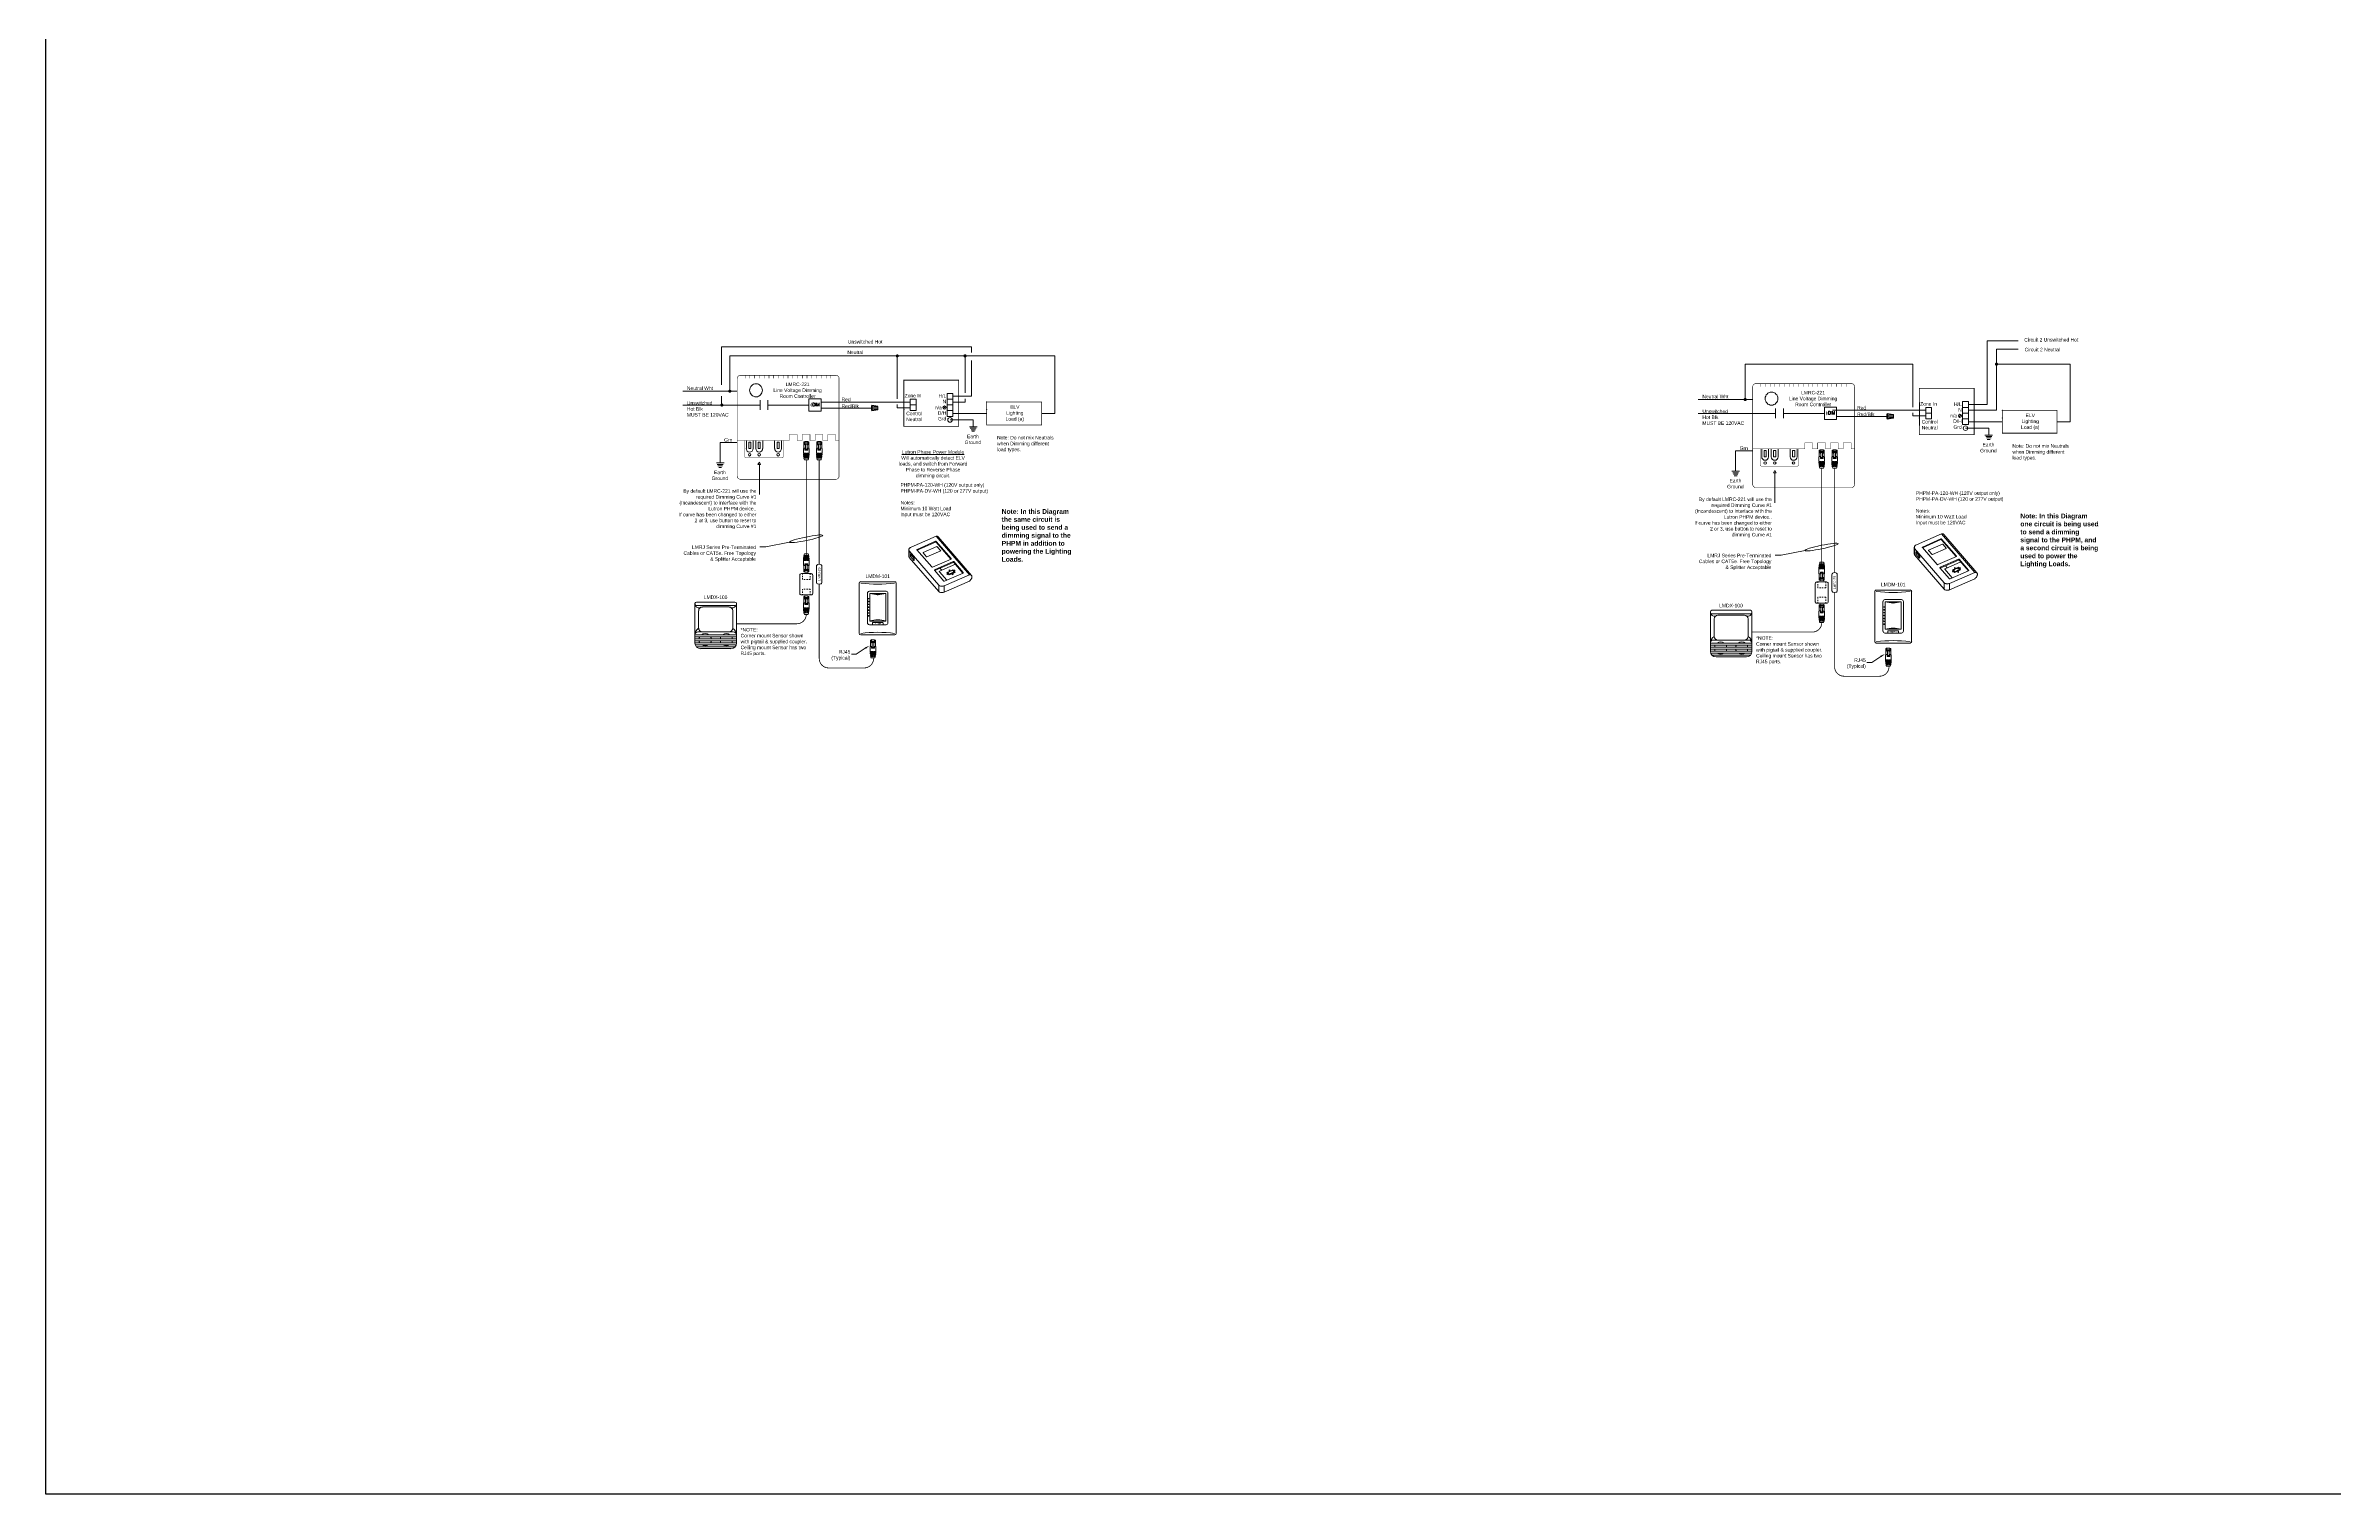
# Model space of a CAD drawing. Header units: inches. Extents: x -60 to 2005, y -577 to 104.
# Drawn here: x 1310.9 to 1492.9, y -126.5 to -11.3 of the extents above; entities that cross this region are included whole.
import ezdxf

# ---------------------------------------------------------------- set-up
doc = ezdxf.new("R2010")
doc.units = ezdxf.units.IN
doc.header["$MEASUREMENT"] = 0
doc.linetypes.add('HIDDEN', pattern=[0.375, 0.25, -0.125])
doc.linetypes.add('HIDDEN2', pattern=[0.1875, 0.125, -0.0625])
doc.layers.get('0').update_dxf_attribs({"lineweight": 5})
for name, color, linetype, lineweight in [('WS', 3, 'Continuous', 5), ('WS_DETAIL', 7, 'Continuous', 5), ('WS_LineVoltage', 1, 'Continuous', 5)]:
    doc.layers.add(name, color=color, linetype=linetype, lineweight=lineweight)
doc.styles.add('ARIAL', font='arial.ttf')
doc.styles.add('ROMANS', font='ROMANS.shx', dxfattribs={"height": 0.0625})

# ---------------------------------------------------------------- blocks, each defined once
blk = doc.blocks.new('A$C28216DC1')
at = {"layer": 'WS_DETAIL'}
blk.add_lwpolyline([(22.8, 8.1), (17.1, 4.3), (14, 4.3)], dxfattribs=at)
blk.add_solid([(23.1, 7.7), (22.6, 8.6), (25.5, 9.8)], dxfattribs=at)
at = {"layer": 'WS_DETAIL', "linetype": 'Continuous', "insert": (13.3, 3.6), "char_height": 2.25, "width": 37.309, "attachment_point": 6, "style": 'ARIAL'}
blk.add_mtext('\\pi29.81;RJ45\\P\\pi22.42;(Typical)', dxfattribs=at)
blk = doc.blocks.new('*U130')
for p, q in [((-1.8, 7.3), (-1.8, 4.2)), ((-0.2, 4.2), (-1.8, 4.2)), ((-0.2, 3.9), (-1.8, 3.9)), ((-0.2, 3.7), (-1.8, 3.7)), ((-0.2, 3.4), (-1.8, 3.4)), ((-0.2, 3.2), (-1.8, 3.2)), ((-0.2, 2.9), (-1.8, 2.9)), ((-0.2, 2.7), (-1.7, 2.7)), ((-0.2, 2.4), (-1.7, 2.4)), ((-0.2, 2.2), (-1.7, 2.2)), ((-1.6, 7.4), (-1.6, 11.4)), ((-1.6, 11.4), (-1, 11.4)), ((-1.6, 11.1), (-1, 11.1)), ((-0.2, 1.9), (-1.6, 1.9)), ((-0.2, 1.7), (-1.6, 1.7)), ((-0.2, 1.5), (-1.6, 1.5)), ((-0.2, 1.2), (-1.5, 1.2)), ((-0.2, 1), (-1.5, 1)), ((-1.2, 0), (1.2, 0)), ((1, 11.6), (-1, 11.7)), ((-1, 11.7), (-1, 9.6)), ((-1, 10.8), (1, 10.8)), ((-1, 10.1), (1, 10.1)), ((-0.5, 9.8), (-1, 9.8)), ((-1, 9.6), (-0.5, 9.6)), ((-0.9, 7.5), (-0.9, 6.2)), ((0.9, 6.2), (-0.9, 6.2)), ((-0.8, 4.2), (-0.8, 3.9)), ((-0.8, 3.7), (-0.8, 3.4)), ((-0.8, 3.2), (-0.8, 2.9)), ((-0.8, 2.7), (-0.8, 2.4)), ((-0.8, 2.2), (-0.8, 1.9)), ((-0.8, 1.7), (-0.8, 1.5)), ((-0.8, 1.2), (-0.8, 1)), ((-0.5, 6.9), (-0.5, 10.1)), ((0.5, 9.9), (-0.5, 9.9)), ((0.5, 6.9), (-0.5, 6.9)), ((-0.2, 3.9), (-0.2, 4.2)), ((-0.2, 3.4), (-0.2, 3.7)), ((-0.2, 2.9), (-0.2, 3.2)), ((-0.2, 2.4), (-0.2, 2.7)), ((-0.2, 1.9), (-0.2, 2.2)), ((-0.2, 1.5), (-0.2, 1.7)), ((-0.2, 1), (-0.2, 1.2)), ((0.2, 3.9), (0.2, 4.2)), ((1.8, 4.2), (0.2, 4.2)), ((1.8, 3.9), (0.2, 3.9)), ((0.2, 3.4), (0.2, 3.7)), ((1.8, 3.7), (0.2, 3.7)), ((1.8, 3.4), (0.2, 3.4)), ((0.2, 2.9), (0.2, 3.2)), ((1.8, 3.2), (0.2, 3.2)), ((1.8, 2.9), (0.2, 2.9)), ((0.2, 2.4), (0.2, 2.7)), ((1.7, 2.7), (0.2, 2.7)), ((1.7, 2.4), (0.2, 2.4)), ((0.2, 1.9), (0.2, 2.2)), ((1.7, 2.2), (0.2, 2.2)), ((1.6, 1.9), (0.2, 1.9)), ((0.2, 1.5), (0.2, 1.7)), ((1.6, 1.7), (0.2, 1.7)), ((1.6, 1.5), (0.2, 1.5)), ((0.2, 1), (0.2, 1.2)), ((1.5, 1.2), (0.2, 1.2)), ((1.5, 1), (0.2, 1)), ((0.5, 6.9), (0.5, 10.1)), ((1, 9.8), (0.5, 9.8)), ((1, 9.6), (0.5, 9.6)), ((0.8, 4.2), (0.8, 3.9)), ((0.8, 3.7), (0.8, 3.4)), ((0.8, 3.2), (0.8, 2.9)), ((0.8, 2.7), (0.8, 2.4)), ((0.8, 2.2), (0.8, 1.9)), ((0.8, 1.7), (0.8, 1.5)), ((0.8, 1.2), (0.8, 1)), ((0.9, 7.5), (0.9, 6.2)), ((1, 11.6), (1, 9.6)), ((1.6, 11.4), (1, 11.4)), ((1, 11.1), (1.6, 11.1)), ((1.6, 7.4), (1.6, 11.4)), ((1.8, 7.3), (1.8, 4.2))]:
    blk.add_line(p, q)
for centre, radius, start, end in [((0, -0.7), 8.19, 93.4212, 102.6603), ((13.3, 4.1), 15.1, 180.8562, 181.7934), ((13.3, 4.1), 15.1, 182.7312, 183.6696), ((13.3, 4.1), 15.1, 184.6091, 185.5499), ((13.3, 4.1), 15.1, 186.4922, 187.4363), ((13.3, 4.1), 15.1, 188.3824, 189.3309), ((13.3, 4.1), 15.1, 190.282, 191.2359), ((13.3, 4.1), 15.1, 192.1931, 195.9571), ((0, -0.7), 8.19, 77.1781, 86.4172), ((-13.3, 4.2), 15.1, 343.8813, 347.6453), ((-13.3, 4.2), 15.1, 348.6025, 349.5565), ((-13.3, 4.2), 15.1, 350.5075, 351.456), ((-13.3, 4.2), 15.1, 354.2885, 355.2293), ((-13.3, 4.2), 15.1, 352.4021, 353.3462), ((-13.3, 4.2), 15.1, 358.045, 358.9822), ((-13.3, 4.2), 15.1, 356.1688, 357.1073)]:
    blk.add_arc(centre, radius, start, end)
blk = doc.blocks.new('*U131')
for p, q in [((1.2, 0), (-1.2, 0)), ((-1.8, -2.9), (-0.2, -2.9)), ((-1.8, -3.2), (-0.2, -3.2)), ((-1.8, -3.4), (-0.2, -3.4)), ((-1.8, -3.7), (-0.2, -3.7)), ((-1.8, -3.9), (-0.2, -3.9)), ((-1.8, -7.3), (-1.8, -4.2)), ((-1.8, -4.2), (-0.2, -4.2)), ((-1.7, -2.2), (-0.2, -2.2)), ((-1.7, -2.4), (-0.2, -2.4)), ((-1.7, -2.7), (-0.2, -2.7)), ((-1.6, -1.5), (-0.2, -1.5)), ((-1.6, -1.7), (-0.2, -1.7)), ((-1.6, -1.9), (-0.2, -1.9)), ((-1.6, -7.4), (-1.6, -11.4)), ((-1, -11.1), (-1.6, -11.1)), ((-1.6, -11.4), (-1, -11.4)), ((-1.5, -1), (-0.2, -1)), ((-1.5, -1.2), (-0.2, -1.2)), ((-1, -11.6), (-1, -9.6)), ((-1, -9.6), (-0.5, -9.6)), ((-1, -9.8), (-0.5, -9.8)), ((1, -10.1), (-1, -10.1)), ((1, -10.8), (-1, -10.8)), ((-1, -11.6), (1, -11.7)), ((-0.9, -7.5), (-0.9, -6.2)), ((-0.9, -6.2), (0.9, -6.2)), ((-0.8, -1.2), (-0.8, -1)), ((-0.8, -1.7), (-0.8, -1.5)), ((-0.8, -2.2), (-0.8, -1.9)), ((-0.8, -2.7), (-0.8, -2.4)), ((-0.8, -3.2), (-0.8, -2.9)), ((-0.8, -3.7), (-0.8, -3.4)), ((-0.8, -4.2), (-0.8, -3.9)), ((-0.5, -6.9), (-0.5, -10.1)), ((-0.5, -6.9), (0.5, -6.9)), ((-0.5, -9.9), (0.5, -9.9)), ((-0.2, -1), (-0.2, -1.2)), ((-0.2, -1.5), (-0.2, -1.7)), ((-0.2, -1.9), (-0.2, -2.2)), ((-0.2, -2.4), (-0.2, -2.7)), ((-0.2, -2.9), (-0.2, -3.2)), ((-0.2, -3.4), (-0.2, -3.7)), ((-0.2, -3.9), (-0.2, -4.2)), ((0.2, -1), (1.5, -1)), ((0.2, -1), (0.2, -1.2)), ((0.2, -1.2), (1.5, -1.2)), ((0.2, -1.5), (1.6, -1.5)), ((0.2, -1.5), (0.2, -1.7)), ((0.2, -1.7), (1.6, -1.7)), ((0.2, -1.9), (1.6, -1.9)), ((0.2, -1.9), (0.2, -2.2)), ((0.2, -2.2), (1.7, -2.2)), ((0.2, -2.4), (1.7, -2.4)), ((0.2, -2.4), (0.2, -2.7)), ((0.2, -2.7), (1.7, -2.7)), ((0.2, -2.9), (1.8, -2.9)), ((0.2, -2.9), (0.2, -3.2)), ((0.2, -3.2), (1.8, -3.2)), ((0.2, -3.4), (1.8, -3.4)), ((0.2, -3.4), (0.2, -3.7)), ((0.2, -3.7), (1.8, -3.7)), ((0.2, -3.9), (1.8, -3.9)), ((0.2, -3.9), (0.2, -4.2)), ((0.2, -4.2), (1.8, -4.2)), ((0.5, -6.9), (0.5, -10.1)), ((1, -9.6), (0.5, -9.6)), ((0.5, -9.8), (1, -9.8)), ((0.8, -1.2), (0.8, -1)), ((0.8, -1.7), (0.8, -1.5)), ((0.8, -2.2), (0.8, -1.9)), ((0.8, -2.7), (0.8, -2.4)), ((0.8, -3.2), (0.8, -2.9)), ((0.8, -3.7), (0.8, -3.4)), ((0.8, -4.2), (0.8, -3.9)), ((0.9, -7.5), (0.9, -6.2)), ((1, -11.7), (1, -9.6)), ((1.6, -11.1), (1, -11.1)), ((1.6, -11.4), (1, -11.4)), ((1.6, -7.4), (1.6, -11.4)), ((1.8, -7.3), (1.8, -4.2))]:
    blk.add_line(p, q)
for centre, radius, start, end in [((13.3, -4.2), 15.1, 163.8813, 167.6453), ((13.3, -4.2), 15.1, 174.2885, 175.2293), ((13.3, -4.2), 15.1, 176.1688, 177.1073), ((13.3, -4.2), 15.1, 178.045, 178.9822), ((0, 0.7), 8.19, 257.1781, 266.4172), ((13.3, -4.2), 15.1, 172.4021, 173.3462), ((13.3, -4.2), 15.1, 168.6025, 169.5565), ((13.3, -4.2), 15.1, 170.5075, 171.456), ((0, 0.7), 8.19, 273.4212, 282.6603), ((-13.3, -4.1), 15.1, 12.1931, 15.9571), ((-13.3, -4.1), 15.1, 10.282, 11.2359), ((-13.3, -4.1), 15.1, 8.3824, 9.3309), ((-13.3, -4.1), 15.1, 6.4922, 7.4363), ((-13.3, -4.1), 15.1, 4.6091, 5.5499), ((-13.3, -4.1), 15.1, 2.7312, 3.6696), ((-13.3, -4.1), 15.1, 0.8562, 1.7934)]:
    blk.add_arc(centre, radius, start, end)
blk = doc.blocks.new('*U135')
at = {"linetype": 'HIDDEN'}
for p, q in [((-2.5, 3), (-2.5, 6.8)), ((2.5, 3), (-2.5, 3)), ((2.5, 6.8), (2.5, 3)), ((2.5, -3), (-2.5, -3)), ((-2.5, -3), (-2.5, -6.8)), ((2.5, -6.8), (2.5, -3))]:
    blk.add_line(p, q, dxfattribs=at)
for p, q in [((2.5, 6.8), (-2.5, 6.8)), ((2.5, -6.8), (-2.5, -6.8))]:
    blk.add_line(p, q)
for points in [[(-2.5, -6.8), (-3.1, -6.8, -0.414214), (-4.1, -5.8), (-4.1, 5.8, -0.414214), (-3.1, 6.8), (-2.5, 6.8)], [(2.5, 6.8), (3.1, 6.8, -0.414214), (4.1, 5.8), (4.1, -5.8, -0.414214), (3.1, -6.8), (2.5, -6.8)]]:
    blk.add_lwpolyline(points, format="xyb")
blk = doc.blocks.new('*U138')
at = {"const_width": 0.5}
for points in [[(0, 132.4), (0, 6)], [(6, 0), (28.6, 0)], [(34.6, 6), (34.6, 6)]]:
    blk.add_lwpolyline(points, dxfattribs=at)
for points in [[(0, 6, 0.414214), (6, 0)], [(28.6, 0, 0.414214), (34.6, 6)]]:
    blk.add_lwpolyline(points, format="xyb", dxfattribs=at)
blk = doc.blocks.new('*U134')
blk.add_lwpolyline([(-1.7, -5.2), (-1.7, 5.2, -0.414214), (-0.8, 6.1), (0.8, 6.1, -0.414214), (1.7, 5.2), (1.7, -5.2, -0.414214), (0.8, -6.1), (-0.8, -6.1, -0.414214)], format="xyb", close=True)
at = {"insert": (0, 0), "char_height": 1.5, "attachment_point": 5, "rotation": 90, "style": 'ARIAL', "bg_fill": 3, "box_fill_scale": 1, "bg_fill_color": 256, "bg_fill_transparency": 0}
blk.add_mtext_dynamic_manual_height_columns('LMRJ-25', width=12.034, gutter_width=70, heights=[0], dxfattribs=at)
blk = doc.blocks.new('LMCT-100_i')
at = {"extrusion": (0, 0.700492, 0.71366)}
for p, q in [((-24.4, 12.6), (-4.5, 21.3)), ((22, -9.3), (-4.5, 21.3)), ((-2.7, 20.8), (23.7, -9.8)), ((-26.1, 10.4), (-26.1, 5.4)), ((-25.9, 9.6), (-2.4, -17.7)), ((-25.9, 9.6), (-25.9, 4.5)), ((-24.5, 7.2), (-24.9, 7)), ((-24.9, 7), (-22.2, 3.9)), ((-24.9, 7), (-24.9, 5.1)), ((-22.2, 2), (-24.9, 5.1)), ((-22.2, 3.9), (-21.8, 4.1)), ((-22.2, 2), (-22.2, 3.9)), ((-21.8, 2.1), (-22.2, 2)), ((-21.8, 2.1), (-21.8, 4.1)), ((-7.9, -3.1), (-19.7, 10.5)), ((-19.6, 10.8), (-4.9, 17.3)), ((-19.6, 10.8), (-19.6, 10.4)), ((-4.9, 16.7), (-19.5, 10.3)), ((-12, 4.8), (-14.8, 8.1)), ((-14.7, 8.3), (-3.8, 13.1)), ((-0.8, 9.6), (-11.7, 4.8)), ((7.4, 3.2), (-7.4, -3.2)), ((-5.6, -5.3), (9.1, 1.1)), ((9.1, 0.5), (-5.5, -5.9)), ((-4.9, 17.3), (-4.9, 16.7)), ((-4.4, 17.2), (7.5, 3.6)), ((-4.4, 17.2), (-4.4, 16.6)), ((7.2, 3.2), (-4.4, 16.6)), ((-3.5, 13), (-0.7, 9.8)), ((7.5, 3.6), (7.5, 3.3)), ((9.1, 1.1), (9.1, 0.5)), ((9.6, 1.1), (17.1, -7.6)), ((9.6, 1.1), (9.6, 0.4)), ((16.9, -8), (9.6, 0.4)), ((1.8, -14.4), (-5.7, -5.7)), ((-5.6, -5.3), (-5.6, -5.8)), ((-2.4, -22.7), (-2.4, -17.7)), ((4, -13.7), (-1.8, -6.9)), ((-1.7, -6.6), (10.9, -1)), ((0.1, -5.8), (-1.4, -4.1)), ((22, -9.3), (2, -18.1)), ((2, -23.1), (22, -14.4)), ((2, -18.1), (2, -23.1)), ((17, -8), (2.3, -14.4)), ((4.2, -7.4), (8.9, -5.3)), ((6, -9.5), (4.2, -7.4)), ((5, -9), (4.4, -8.2)), ((6.2, -9), (5, -7.6)), ((6, -9.5), (10.7, -7.4)), ((6.2, -9), (10, -7.3)), ((8.8, -5.9), (10, -7.3)), ((10.7, -7.4), (8.9, -5.3)), ((17.1, -7.6), (17.1, -7.9))]:
    blk.add_line(p, q, dxfattribs=at)
for p, q in [((4.4, -8.2), (4.2, -8.9)), ((5, -9), (4.2, -8.9)), ((5.8, -6.1), (5.9, -5.4)), ((6.7, -5.7), (5.9, -5.4)), ((8.9, -9.4), (8.1, -9)), ((8.9, -9.4), (9, -8.7)), ((9.8, -5.8), (10.5, -5.7)), ((10.4, -6.6), (10.5, -5.7))]:
    blk.add_line(p, q)
at = {"extrusion": (-0.310472, -0.62793, 0.71366)}
for p, q in [((6.7, -5.7), (5.8, -6.1)), ((9, -8.7), (8.1, -9))]:
    blk.add_line(p, q, dxfattribs=at)
at = {"extrusion": (-0.692921, 0.102711, 0.71366)}
blk.add_line((10.4, -6.6), (9.8, -5.8), dxfattribs=at)
for centre in [(-4.7, 16.9), (-4.7, 16.2)]:
    blk.add_arc(centre, 0.477, 48.6015, 112.129)
for points, knots in [([(-4.5, 21.3), (-4.2, 21.4), (-3.8, 21.4), (-3.2, 21.2), (-2.9, 21), (-2.7, 20.8), (-2.7, 20.8)], [0, 0, 0, 0, 0.1, 0.2, 0.3, 0.3044799, 0.3044799, 0.3044799, 0.3044799]), ([(-25.9, 4.5), (-26, 4.7), (-26.1, 5), (-26.1, 5.3), (-26.1, 5.4)], [0, 0, 0, 0, 0.1666667, 0.2459578, 0.2459578, 0.2459578, 0.2459578])]:
    blk.add_open_spline(points, degree=3, knots=knots)
for points in [[(-24.4, 12.6), (-24.7, 12.5), (-25.1, 12.2), (-25.6, 11.8), (-26, 11.3), (-26.1, 10.7), (-26.1, 10.1), (-26, 9.8), (-25.9, 9.6)], [(-19.7, 10.5), (-19.7, 10.5), (-19.8, 10.6), (-19.8, 10.6), (-19.8, 10.7), (-19.7, 10.7), (-19.7, 10.8), (-19.6, 10.8), (-19.6, 10.8)], [(-14.8, 8.1), (-14.8, 8.1), (-14.8, 8.1), (-14.8, 8.1), (-14.8, 8.2), (-14.8, 8.2), (-14.8, 8.3), (-14.7, 8.3), (-14.7, 8.3)], [(-11.7, 4.8), (-11.7, 4.8), (-11.7, 4.8), (-11.8, 4.8), (-11.9, 4.8), (-11.9, 4.8), (-12, 4.8), (-12, 4.8), (-12, 4.8)], [(-3.8, 13.1), (-3.8, 13.1), (-3.8, 13.1), (-3.7, 13.1), (-3.6, 13.1), (-3.6, 13.1), (-3.5, 13.1), (-3.5, 13), (-3.5, 13)], [(-0.7, 9.8), (-0.7, 9.8), (-0.7, 9.8), (-0.7, 9.7), (-0.7, 9.7), (-0.7, 9.6), (-0.8, 9.6), (-0.8, 9.6), (-0.8, 9.6)], [(7.5, 3.6), (7.5, 3.6), (7.5, 3.5), (7.5, 3.5), (7.5, 3.4), (7.5, 3.3), (7.4, 3.3), (7.4, 3.2), (7.4, 3.2)], [(9.1, 1.1), (9.1, 1.1), (9.2, 1.2), (9.3, 1.2), (9.4, 1.2), (9.5, 1.1), (9.6, 1.1), (9.6, 1.1), (9.6, 1.1)], [(9.6, 0.4), (9.6, 0.4), (9.6, 0.5), (9.5, 0.5), (9.4, 0.5), (9.3, 0.6), (9.2, 0.5), (9.1, 0.5), (9.1, 0.5)], [(-7.4, -3.2), (-7.4, -3.2), (-7.4, -3.3), (-7.5, -3.3), (-7.6, -3.3), (-7.7, -3.2), (-7.8, -3.2), (-7.8, -3.2), (-7.9, -3.1)], [(-5.7, -5.7), (-5.7, -5.7), (-5.8, -5.6), (-5.8, -5.6), (-5.8, -5.5), (-5.7, -5.4), (-5.7, -5.4), (-5.6, -5.3), (-5.6, -5.3)], [(-2.4, -17.7), (-2.2, -17.8), (-1.8, -18.1), (-1.1, -18.3), (-0.3, -18.5), (0.5, -18.5), (1.3, -18.3), (1.8, -18.2), (2, -18.1)], [(-1.8, -6.9), (-1.9, -6.9), (-1.9, -6.9), (-1.9, -6.8), (-1.9, -6.7), (-1.9, -6.7), (-1.8, -6.6), (-1.7, -6.6), (-1.7, -6.6)], [(2.3, -14.4), (2.2, -14.5), (2.2, -14.5), (2.1, -14.5), (2, -14.5), (1.9, -14.5), (1.8, -14.4), (1.8, -14.4), (1.8, -14.4)], [(5, -7.6), (5.3, -7.3), (5.9, -6.9), (6.9, -6.4), (7.9, -6.1), (8.5, -6), (8.8, -5.9)], [(10, -7.3), (9.7, -7.4), (9.1, -7.5), (8.1, -7.8), (7.1, -8.3), (6.5, -8.7), (6.2, -9)], [(17.1, -7.6), (17.1, -7.6), (17.1, -7.7), (17.2, -7.8), (17.1, -7.8), (17.1, -7.9), (17.1, -7.9), (17, -8), (17, -8)], [(22, -14.4), (22.2, -14.2), (22.7, -13.8), (23.3, -13.1), (23.7, -12.3), (24, -11.6), (24.1, -10.9), (24, -10.3), (23.7, -9.8), (23.3, -9.4), (22.7, -9.3), (22.2, -9.3), (22, -9.3)], [(2, -23.1), (1.8, -23.2), (1.3, -23.4), (0.5, -23.5), (-0.3, -23.5), (-1.1, -23.4), (-1.8, -23.1), (-2.2, -22.9), (-2.4, -22.7)]]:
    blk.add_open_spline(points, degree=3)
at = {"layer": 'WS_DETAIL', "extrusion": (0, 0.700492, 0.71366)}
blk.add_line((-25.9, 4.5), (-2.4, -22.7), dxfattribs=at)
at = {"layer": 'WS_DETAIL'}
blk.add_line((-24.5, 7.2), (-21.8, 4.1), dxfattribs=at)
blk = doc.blocks.new('cap')
at = {"layer": 'WS_DETAIL'}
for p, q in [((0.2, 0.21), (-0.44, 0.1)), ((-0.43, 0.03), (0.14, 0.15)), ((-0.43, -0.01), (0.14, 0.05)), ((0, 0), (0, 0)), ((0.2, -0.38), (-0.44, -0.27)), ((-0.43, -0.08), (0.13, -0.09)), ((-0.43, -0.16), (0.14, -0.22)), ((-0.43, -0.2), (0.14, -0.32))]:
    blk.add_line(p, q, dxfattribs=at)
blk.add_ellipse((-0.44, -0.08), major_axis=(0, 0.181), ratio=0.053433, start_param=-0.006784, end_param=3.15639, dxfattribs=at)
blk.add_ellipse((0.2, -0.08), major_axis=(0, -0.299), ratio=0.147154, dxfattribs=at)
blk = doc.blocks.new('WallPlate1Gang')
for p, q in [((-11.7, 1), (-11.7, 32.9)), ((-10.8, 33.8), (10.8, 33.8)), ((11.7, 32.9), (11.7, 1)), ((-6.5, 26.5), (-6.5, 7.6)), ((-5.3, 27.7), (5.3, 27.7)), ((6.5, 26.5), (6.5, 7.6)), ((-10.8, 0), (10.8, 0)), ((5.3, 6.4), (-5.3, 6.4))]:
    blk.add_line(p, q)
for centre, radius, start, end in [((-10.8, 32.9), 0.96, 90, 180), ((0, 117.5), 85.3, 262.7571, 277.2429), ((10.8, 32.9), 0.96, 0, 90), ((-5.3, 26.5), 1.18, 90, 180), ((5.3, 26.5), 1.18, 0, 90), ((-10.8, 1), 0.96, 180, 270), ((0, -83.7), 85.3, 82.7571, 97.2429), ((-5.3, 7.6), 1.18, 180, 270), ((5.3, 7.6), 1.18, 270, 0), ((10.8, 1), 0.96, 270, 0)]:
    blk.add_arc(centre, radius, start, end)
blk = doc.blocks.new('*U137')
blk.add_blockref('WallPlate1Gang', (0, 0))
blk = doc.blocks.new('*U264')
for p, q in [((-26, 47.2), (-17.9, 47.2)), ((-17.9, 50.3), (-17.9, 44.1)), ((-17.9, 50.3), (-17.9, 44.1)), ((-12.9, 50.3), (-12.9, 44.1)), ((-12.9, 50.3), (-12.9, 44.1)), ((-12.9, 47.2), (13.2, 47.2)), ((-26.6, 24.7), (-26.6, 19.5)), ((-22.3, 19.5), (-22.3, 24.7)), ((-20.6, 24.7), (-20.6, 19.5)), ((-16.2, 19.5), (-16.2, 24.7)), ((-8.6, 24.7), (-8.6, 19.5)), ((-4.2, 19.5), (-4.2, 24.7))]:
    blk.add_line(p, q)
for points, const_width in [([(-0.1, 66.1), (30.4, 66.1, -0.414214), (32.4, 64.1), (32.4, 2, -0.414214), (30.4, 0), (-30.4, 0, -0.414214), (-32.4, 2), (-32.4, 64.1, -0.414214), (-30.4, 66.1), (-0.1, 66.1)], 0.343), ([(-27.7, 24.7), (-27.7, 14.6, 0.414214), (-26.7, 13.6), (-4.1, 13.6, 0.414214), (-3.1, 14.6), (-3.1, 24.7)], 0.25)]:
    blk.add_lwpolyline(points, format="xyb", dxfattribs=dict(const_width=const_width))
at = {"const_width": 0.25}
for points in [[(-27.3, 64.1), (-27.3, 66.1)], [(-24.3, 64.1), (-24.3, 66.1)], [(-21.3, 64.1), (-21.3, 66.1)], [(-18.3, 64.1), (-18.3, 66.1)], [(-15.2, 64.1), (-15.2, 66.1)], [(-12.2, 64.1), (-12.2, 66.1)], [(-9.2, 64.1), (-9.2, 66.1)], [(-6.2, 64.1), (-6.2, 66.1)], [(-3.1, 64.1), (-3.1, 66.1)], [(-0.1, 64.1), (-0.1, 66.1)], [(2.9, 64.1), (2.9, 66.1)], [(5.9, 64.1), (5.9, 66.1)], [(9, 64.1), (9, 66.1)], [(12, 64.1), (12, 66.1)], [(15, 64.1), (15, 66.1)], [(18, 64.1), (18, 66.1)], [(21, 64.1), (21, 66.1)], [(24.1, 64.1), (24.1, 66.1)], [(27.1, 64.1), (27.1, 66.1)], [(32.4, 24.7), (30.2, 24.7), (30.2, 28.5), (25.2, 28.5), (25.2, 24.7), (22, 24.7), (22, 28.5), (17.1, 28.5), (17.1, 24.7), (13.9, 24.7), (13.9, 28.5), (8.9, 28.5), (8.9, 24.7), (5.7, 24.7), (5.7, 28.5), (0.7, 28.5), (0.7, 24.7), (-32.4, 24.7)]]:
    blk.add_lwpolyline(points, dxfattribs=at)
blk.add_lwpolyline([(-20.4, 52.4), (-21.2, 52.5), (-22, 52.8), (-22.7, 53.1), (-23.3, 53.6), (-23.8, 54.3), (-24.1, 55), (-24.4, 55.8), (-24.5, 56.6), (-24.5, 56.6), (-24.4, 57.4), (-24.1, 58.2), (-23.8, 58.9), (-23.3, 59.5), (-22.7, 60), (-22, 60.4), (-21.2, 60.6), (-20.4, 60.7), (-20.4, 60.7), (-19.6, 60.6), (-18.9, 60.4), (-18.2, 60), (-17.6, 59.5), (-17.1, 58.9), (-16.7, 58.2), (-16.5, 57.4), (-16.4, 56.6), (-16.4, 56.6), (-16.5, 55.8), (-16.7, 55), (-17.1, 54.3), (-17.6, 53.6), (-18.2, 53.1), (-18.9, 52.8), (-19.6, 52.5), (-20.4, 52.4), (-20.4, 52.4), (-20.4, 52.4)])
for points in [[(13.2, 51.1), (20.9, 51.1), (20.9, 43.3), (13.2, 43.3)], [(-25.1, 19.5), (-23.8, 19.5), (-23.8, 23.5), (-25.1, 23.5)], [(-19.1, 19.5), (-17.8, 19.5), (-17.8, 23.5), (-19.1, 23.5)], [(-7, 19.5), (-5.7, 19.5), (-5.7, 23.5), (-7, 23.5)]]:
    blk.add_lwpolyline(points, close=True)
for centre in [(-24.5, 15.6), (-18.4, 15.6), (-6.4, 15.6)]:
    blk.add_circle(centre, 0.819)
for centre in [(-24.5, 19.5), (-18.4, 19.5), (-6.4, 19.5)]:
    blk.add_arc(centre, 2.18, 180, 0)
at = {"insert": (6, 61.5), "char_height": 2.25, "width": 40.97, "attachment_point": 2, "style": 'ROMANS'}
blk.add_mtext('{\\fArial|b0|i0|c0|p34;LMRC-221\\PLine Voltage Dimming\\PRoom Controller}', dxfattribs=at)
at = {"linetype": 'Continuous', "insert": (17, 47.2), "char_height": 2, "width": 5.806, "attachment_point": 5, "style": 'ROMANS'}
blk.add_mtext('ɸDIM', dxfattribs=at)
blk = doc.blocks.new('*U207')
for p, q in [((-6.5, 20.1), (-6.5, 1.2)), ((-5.3, 21.3), (5.3, 21.3)), ((-5.1, 2.4), (-5.1, 19.9)), ((-5.1, 19.9), (5.1, 19.9)), ((-5.1, 19.9), (5.1, 19.9)), ((-0.3, 19.3), (-0.3, 19.2)), ((0.3, 19.3), (0.3, 19.2)), ((5.1, 19.9), (5.1, 2.4)), ((6.5, 20.1), (6.5, 1.2)), ((5.3, 0), (-5.3, 0)), ((5.1, 2.4), (-5.1, 2.4)), ((5.1, 2.4), (-5.1, 2.4)), ((-3.4, 1.2), (-3.4, 0)), ((3.1, 1.5), (-3.1, 1.5)), ((3.4, 1.2), (3.4, 0))]:
    blk.add_line(p, q)
for centre in [(-5.8, 16.6), (-5.8, 14.8), (-5.8, 13), (-5.8, 11.2), (-5.8, 9.3), (-5.8, 7.5), (-5.8, 5.7)]:
    blk.add_circle(centre, 0.199)
for centre, radius, start, end in [((-5.3, 20.1), 1.18, 90, 180), ((0, 41.3), 22, 256.6482, 283.3518), ((0, 19.7), 0.639, 238.6629, 301.3371), ((5.3, 20.1), 1.18, 0, 90), ((-5.3, 1.2), 1.18, 180, 270), ((0, -18.9), 22, 76.6482, 103.3518), ((-3.1, 1.2), 0.239, 90, 180), ((3.1, 1.2), 0.239, 0, 90), ((5.3, 1.2), 1.18, 270, 0)]:
    blk.add_arc(centre, radius, start, end)
at = {"style": 'ARIAL'}
for s, insert, char_height, width, attachment_point in [('LMDM-101', (0, 32), 2.25, 40.97, 2), ('{\\fArial|b1|i1|c0|p34;Wattstopper}', (-1.8, 1), 0.48, 3.795, 1)]:
    blk.add_mtext(s, dxfattribs=dict(at, insert=insert, char_height=char_height, width=width, attachment_point=attachment_point))

msp = doc.modelspace()

# ---------------------------------------------------------------- linework, layer by layer
for p, q in [((1372.54, -39.67), (1375.98, -39.67)), ((1379.12, -39.06), (1379.12, -40.88)), ((1382.43, -40.01), (1382.28, -40.21)), ((1459.87, -39.72), (1459.87, -41.54)), ((1382.79, -41.09), (1384.64, -41.09)), ((1384.34, -41.64), (1384.94, -41.64)), ((1384.4, -41.76), (1384.87, -41.76)), ((1453.29, -40.33), (1456.73, -40.33)), ((1463.18, -40.67), (1463.03, -40.87)), ((1463.54, -41.75), (1465.39, -41.75)), ((1384.46, -41.87), (1384.82, -41.87)), ((1384.53, -42), (1384.75, -42)), ((1465.08, -42.3), (1465.69, -42.3)), ((1465.15, -42.42), (1465.62, -42.42)), ((1465.21, -42.53), (1465.57, -42.53)), ((1465.27, -42.66), (1465.5, -42.66)), ((1364.21, -44.5), (1364.82, -44.5)), ((1364.28, -44.63), (1364.75, -44.63)), ((1364.34, -44.74), (1364.7, -44.74)), ((1364.4, -44.87), (1364.63, -44.87)), ((1367.63, -44.46), (1367.52, -44.64)), ((1367.52, -44.64), (1367.73, -44.64)), ((1367.73, -44.64), (1367.52, -44.64)), ((1367.63, -44.46), (1367.73, -44.64)), ((1367.63, -44.64), (1367.63, -47.02)), ((1444.96, -45.16), (1445.57, -45.16)), ((1445.03, -45.29), (1445.5, -45.29)), ((1445.08, -45.4), (1445.44, -45.4)), ((1448.37, -45.12), (1448.27, -45.3)), ((1448.27, -45.3), (1448.48, -45.3)), ((1448.48, -45.3), (1448.27, -45.3)), ((1448.37, -45.12), (1448.48, -45.3)), ((1448.37, -45.3), (1448.37, -47.68)), ((1445.15, -45.53), (1445.38, -45.53)), ((1368.14, -51.19), (1367.66, -51.19)), ((1448.89, -51.85), (1448.4, -51.85)), ((1362.51, -55.69), (1362.51, -55.74)), ((1362.51, -55.76), (1362.51, -58.84)), ((1362.63, -55.57), (1365.69, -55.57)), ((1365.69, -55.86), (1362.63, -55.86)), ((1362.8, -56.26), (1362.8, -57.65)), ((1365.22, -55.96), (1363.1, -55.96)), ((1365.51, -56.26), (1365.51, -57.65)), ((1365.81, -55.69), (1365.81, -55.74)), ((1365.81, -55.76), (1365.81, -58.84)), ((1443.26, -56.35), (1443.26, -56.4)), ((1443.38, -56.23), (1446.43, -56.23)), ((1446.56, -56.35), (1446.56, -56.4)), ((1365.81, -58.18), (1362.51, -58.18)), ((1365.56, -57.94), (1362.75, -57.94)), ((1443.26, -56.42), (1443.26, -59.5)), ((1446.43, -56.52), (1443.38, -56.52)), ((1443.55, -56.92), (1443.55, -58.3)), ((1445.97, -56.62), (1443.85, -56.62)), ((1446.26, -56.92), (1446.26, -58.3)), ((1446.55, -56.42), (1446.55, -59.5)), ((1365.81, -58.34), (1362.51, -58.34)), ((1365.81, -58.49), (1362.51, -58.49)), ((1365.81, -58.65), (1362.51, -58.65)), ((1365.81, -58.81), (1362.51, -58.81)), ((1365.79, -58.97), (1362.53, -58.97)), ((1365.7, -59.13), (1362.62, -59.13)), ((1365.37, -59.27), (1362.95, -59.27)), ((1446.55, -58.84), (1443.26, -58.84)), ((1446.55, -59), (1443.26, -59)), ((1446.55, -59.15), (1443.26, -59.15)), ((1446.55, -59.31), (1443.26, -59.31)), ((1446.55, -59.47), (1443.26, -59.47)), ((1446.53, -59.63), (1443.28, -59.63)), ((1446.44, -59.79), (1443.37, -59.79)), ((1446.31, -58.6), (1443.5, -58.6)), ((1446.12, -59.93), (1443.7, -59.93))]:
    msp.add_line(p, q)
at = {"linetype": 'Continuous'}
for p, q in [((1368.14, -51.19), (1370.03, -50.81)), ((1448.89, -51.85), (1450.78, -51.47))]:
    msp.add_line(p, q, dxfattribs=at)
at = {"linetype": 'Continuous', "const_width": 0.0625}
for points in [[(1379.12, -41.61), (1383.48, -41.61), (1383.48, -37.93), (1379.12, -37.93)], [(1385.71, -41.49), (1390.07, -41.49), (1390.07, -39.67), (1385.71, -39.67)], [(1459.87, -42.27), (1464.23, -42.27), (1464.23, -38.59), (1459.87, -38.59)], [(1466.46, -42.15), (1470.82, -42.15), (1470.82, -40.33), (1466.46, -40.33)]]:
    msp.add_lwpolyline(points, close=True, dxfattribs=at)
for points in [[(1379.63, -39.44), (1380.09, -39.44), (1380.09, -39.9), (1379.63, -39.9)], [(1379.63, -39.9), (1380.09, -39.9), (1380.09, -40.35), (1379.63, -40.35)], [(1382.56, -38.98), (1383.02, -38.98), (1383.02, -39.44), (1382.56, -39.44)], [(1382.56, -39.44), (1383.02, -39.44), (1383.02, -39.9), (1382.56, -39.9)], [(1382.56, -39.9), (1383.02, -39.9), (1383.02, -40.35), (1382.56, -40.35)], [(1463.31, -39.64), (1463.77, -39.64), (1463.77, -40.1), (1463.31, -40.1)], [(1382.56, -40.35), (1383.02, -40.35), (1383.02, -40.81), (1382.56, -40.81)], [(1460.38, -40.1), (1460.84, -40.1), (1460.84, -40.55), (1460.38, -40.55)], [(1460.38, -40.55), (1460.84, -40.55), (1460.84, -41.01), (1460.38, -41.01)], [(1463.31, -40.1), (1463.77, -40.1), (1463.77, -40.55), (1463.31, -40.55)], [(1463.31, -40.55), (1463.77, -40.55), (1463.77, -41.01), (1463.31, -41.01)], [(1463.31, -41.01), (1463.77, -41.01), (1463.77, -41.47), (1463.31, -41.47)]]:
    msp.add_lwpolyline(points, close=True)
for points in [[(1384.64, -41.09), (1384.64, -41.09), (1384.64, -41.64)], [(1465.39, -41.75), (1465.39, -41.75), (1465.39, -42.3)], [(1365.87, -42.9), (1364.52, -42.9), (1364.52, -44.5)], [(1446.62, -43.56), (1445.26, -43.56), (1445.26, -45.16)]]:
    msp.add_lwpolyline(points)
for centre, radius in [((1382.35, -40.11), 0.127), ((1382.79, -41.09), 0.185), ((1463.1, -40.77), 0.127), ((1463.54, -41.75), 0.185)]:
    msp.add_circle(centre, radius)
for centre, radius, start, end in [((1362.63, -55.69), 0.121, 90, 180), ((1362.63, -55.74), 0.121, 180, 270), ((1362.84, -55.7), 0.34, 189.3383, 280.3118), ((1363.1, -56.26), 0.293, 90, 180), ((1365.22, -56.26), 0.293, 0, 90), ((1365.47, -55.7), 0.34, 259.6882, 350.6617), ((1365.69, -55.69), 0.121, 0, 90), ((1365.69, -55.74), 0.121, 270, 0), ((1443.38, -56.35), 0.121, 90, 180), ((1443.38, -56.4), 0.121, 180, 270), ((1446.43, -56.35), 0.121, 0, 90), ((1446.43, -56.4), 0.121, 270, 0), ((1363.14, -58.18), 0.632, 122.1791, 180.2423), ((1362.75, -58.18), 0.244, 90, 180), ((1363.1, -57.65), 0.293, 180, 270), ((1363.32, -58.57), 0.493, 53.1936, 126.8064), ((1365, -58.57), 0.493, 53.1936, 126.8064), ((1365.22, -57.65), 0.293, 270, 0), ((1365.17, -58.18), 0.632, 359.7577, 57.8209), ((1365.56, -58.18), 0.244, 0, 90), ((1443.59, -56.36), 0.34, 189.3383, 280.3118), ((1443.85, -56.92), 0.293, 90, 180), ((1445.97, -56.92), 0.293, 0, 90), ((1446.22, -56.36), 0.34, 259.6882, 350.6617), ((1362.95, -58.84), 0.439, 180, 270), ((1363.32, -58.57), 0.493, 151.3746, 170.9384), ((1363.32, -58.57), 0.493, 189.4443, 209.0566), ((1363.32, -58.57), 0.493, 233.8289, 306.1711), ((1363.32, -58.57), 0.493, 9.0616, 28.6254), ((1363.32, -58.57), 0.493, 330.9434, 350.5557), ((1365, -58.57), 0.493, 151.3746, 170.9384), ((1365, -58.57), 0.493, 189.4443, 209.0566), ((1365, -58.57), 0.493, 233.8289, 306.1711), ((1365.37, -58.84), 0.439, 270, 0), ((1365, -58.57), 0.493, 9.0616, 28.6254), ((1365, -58.57), 0.493, 330.9434, 350.5557), ((1443.89, -58.84), 0.632, 122.1791, 180.2423), ((1443.5, -58.84), 0.244, 90, 180), ((1443.7, -59.5), 0.439, 180, 270), ((1443.85, -58.3), 0.293, 180, 270), ((1444.07, -59.23), 0.493, 151.3746, 170.9384), ((1444.07, -59.23), 0.493, 189.4443, 209.0566), ((1444.07, -59.23), 0.493, 53.1936, 126.8064), ((1444.07, -59.23), 0.493, 233.8289, 306.1711), ((1444.07, -59.23), 0.493, 9.0616, 28.6254), ((1444.07, -59.23), 0.493, 330.9434, 350.5557), ((1445.75, -59.23), 0.493, 151.3746, 170.9384), ((1445.75, -59.23), 0.493, 189.4443, 209.0566), ((1445.75, -59.23), 0.493, 53.1936, 126.8064), ((1445.75, -59.23), 0.493, 233.8289, 306.1711), ((1445.97, -58.3), 0.293, 270, 0), ((1446.12, -59.5), 0.439, 270, 0), ((1445.75, -59.23), 0.493, 9.0616, 28.6254), ((1445.75, -59.23), 0.493, 330.9434, 350.5557), ((1445.92, -58.84), 0.632, 359.7577, 57.8209), ((1446.31, -58.84), 0.244, 0, 90)]:
    msp.add_arc(centre, radius, start, end)
at = {"extrusion": (0, 0, -1)}
for centre in [(1371.35, -50.54), (1452.1, -51.2)]:
    msp.add_ellipse(centre, major_axis=(1.32, 0.27), ratio=0.103781, dxfattribs=at)
for p in [(1379.12, -39.67), (1385.71, -39.67), (1379.12, -40.27), (1385.71, -40.27), (1459.87, -40.33), (1459.87, -40.93), (1466.46, -40.33), (1466.46, -40.93)]:
    msp.add_point(p)
at = {"layer": 'WS', "const_width": 0.0625}
for points in [[(1371.36, -44.27), (1371.36, -51.94)], [(1452.11, -44.93), (1452.11, -52.59)]]:
    msp.add_lwpolyline(points, dxfattribs=at)
for points in [[(1371.36, -56.55), (1371.36, -56.55, -0.414214), (1370.61, -57.3), (1365.81, -57.3)], [(1452.11, -57.21), (1452.11, -57.21, -0.414214), (1451.36, -57.96), (1446.55, -57.96)]]:
    msp.add_lwpolyline(points, format="xyb", dxfattribs=at)
at = {"layer": 'WS_LineVoltage'}
for p, q in [((1364.61, -35.28), (1364.61, -38.3)), ((1384.51, -35.28), (1364.61, -35.28)), ((1391.12, -36), (1365.28, -36)), ((1365.28, -36), (1365.28, -38.81)), ((1391.12, -36), (1365.28, -36)), ((1383.99, -36), (1383.99, -38.95)), ((1465.25, -34.81), (1467.74, -34.81)), ((1466.01, -35.47), (1467.74, -35.47)), ((1459.35, -36.66), (1446.03, -36.66)), ((1446.03, -36.66), (1446.03, -39.47)), ((1459.35, -36.66), (1446.03, -36.66)), ((1471.87, -36.66), (1465.94, -36.66)), ((1466.01, -36.66), (1466.01, -40.33)), ((1364.61, -39.2), (1364.61, -39.91)), ((1372.54, -39.67), (1379.63, -39.67)), ((1383.02, -39.21), (1384.51, -39.21)), ((1383.02, -39.67), (1383.99, -39.67)), ((1383.99, -39.42), (1383.99, -39.67)), ((1463.77, -39.87), (1465.25, -39.87)), ((1372.54, -40.15), (1376.54, -40.15)), ((1378.6, -40.12), (1379.63, -40.12)), ((1383.02, -40.58), (1385.71, -40.58)), ((1390.07, -40.58), (1391.12, -40.58)), ((1452.96, -40.33), (1460.38, -40.33)), ((1453.29, -40.81), (1457.29, -40.81)), ((1459.35, -40.78), (1460.38, -40.78)), ((1463.77, -40.33), (1466.01, -40.33)), ((1463.77, -41.24), (1466.46, -41.24)), ((1470.82, -41.24), (1471.87, -41.24))]:
    msp.add_line(p, q, dxfattribs=at)
at = {"layer": 'WS_LineVoltage', "const_width": 0.125}
for points in [[(1378.54, -36, 1), (1378.66, -36, 1)], [(1383.92, -36, 1), (1384.05, -36, 1)], [(1465.94, -36.66, 1), (1466.07, -36.66, 1)], [(1364.59, -39.91, 1), (1364.71, -39.91, 1)], [(1365.22, -38.81, 1), (1365.34, -38.81, 1)], [(1445.96, -39.47, 1), (1446.09, -39.47, 1)]]:
    msp.add_lwpolyline(points, format="xyb", close=True, dxfattribs=at)
at = {"layer": 'WS_LineVoltage'}
for points in [[(1378.6, -36), (1378.6, -39.41)], [(1384.51, -35.28), (1384.51, -35.72)], [(1384.51, -36.37), (1384.51, -39.21)], [(1391.12, -36), (1391.12, -40.58)], [(1465.25, -34.81), (1465.25, -37.03)], [(1466.01, -35.47), (1466.01, -36.66)], [(1459.35, -36.66), (1459.35, -40.07)], [(1465.25, -37.03), (1465.25, -39.87)], [(1471.87, -36.66), (1471.87, -41.24)], [(1365.87, -38.81), (1361.54, -38.81)], [(1366.67, -39.91), (1361.54, -39.91)], [(1378.6, -39.86), (1378.6, -40.12)], [(1446.62, -39.47), (1442.29, -39.47)], [(1447.42, -40.57), (1442.29, -40.57)], [(1459.35, -40.52), (1459.35, -40.78)]]:
    msp.add_lwpolyline(points, dxfattribs=at)

# ---------------------------------------------------------------- block references
for name, p, xscale, yscale, zscale in [('*U264', (1369.92, -45.81), 0.125, 0.125, 0.125), ('*U264', (1450.67, -46.47), 0.125, 0.125, 0.125), ('*U130', (1371.36, -44.27), 0.125, 0.125, 0.125), ('*U130', (1372.39, -44.27), 0.125, 0.125, 0.125), ('*U130', (1452.11, -44.93), 0.125, 0.125, 0.125), ('*U130', (1453.13, -44.93), 0.125, 0.125, 0.125), ('LMCT-100_i', (1382.13, -52.47), 0.1, 0.1, 0.1), ('LMCT-100_i', (1462.08, -52.28), 0.1, 0.1, 0.1), ('*U131', (1371.36, -51.75), 0.125, 0.125, 0.125), ('*U131', (1452.11, -52.41), 0.125, 0.125, 0.125), ('*U135', (1371.36, -54.16), 0.125, 0.125, 0.125), ('*U137', (1377.04, -58.18), 0.125, 0.125, 0.125), ('*U207', (1377.04, -57.38), 0.125, 0.125, 0.125), ('*U135', (1452.11, -54.82), 0.125, 0.125, 0.125), ('*U207', (1457.79, -58.04), 0.125, 0.125, 0.125), ('*U130', (1371.36, -56.55), 0.125, 0.125, 0.125), ('*U130', (1452.11, -57.21), 0.125, 0.125, 0.125), ('*U137', (1457.79, -58.84), 0.125, 0.125, 0.125), ('A$C28216DC1', (1373.2, -60.26), 0.125, 0.125, 0.125), ('*U130', (1376.67, -60.02), 0.125, 0.125, 0.125), ('A$C28216DC1', (1453.95, -60.92), 0.125, 0.125, 0.125), ('*U130', (1457.41, -60.68), 0.125, 0.125, 0.125)]:
    msp.add_blockref(name, p, dxfattribs=dict(xscale=xscale, yscale=yscale, zscale=zscale))
at = {"linetype": 'HIDDEN2', "xscale": 0.75, "yscale": 0.75, "zscale": 0.75, "rotation": 180}
for p in [(1376.72, -40.21), (1457.47, -40.87)]:
    msp.add_blockref('cap', p, dxfattribs=at)
at = {"layer": 'WS', "xscale": 0.125, "yscale": 0.125, "zscale": 0.125}
for p in [(1372.39, -60.81), (1453.13, -61.47)]:
    msp.add_blockref('*U138', p, dxfattribs=at)

# ---------------------------------------------------------------- texts
at = {"style": 'ARIAL'}
for s, height, p in [('*NOTE:', 0.281, (1366.14, -57.91)), ('Corner mount Sensor shown', 0.2811, (1366.14, -58.38)), ('with pigtail & supplied coupler.', 0.2811, (1366.14, -58.85)), ('Ceiling mount Sensor has two', 0.2811, (1366.14, -59.32)), ('RJ45 ports.', 0.2811, (1366.13, -59.79)), ('with pigtail & supplied coupler.', 0.2811, (1446.89, -59.51)), ('*NOTE:', 0.281, (1446.89, -58.57)), ('Corner mount Sensor shown', 0.2811, (1446.89, -59.04)), ('Ceiling mount Sensor has two', 0.2811, (1446.89, -59.98)), ('RJ45 ports.', 0.2811, (1446.88, -60.44))]:
    msp.add_text(s, height=height, dxfattribs=at).set_placement(p)
at = {"linetype": 'Continuous', "style": 'ARIAL'}
for s, insert, char_height, width, attachment_point in [('Circuit 2 Unswitched Hot', (1468.21, -34.72), 0.2811, 5.4529, 4), ('Neutral', (1374.63, -35.72), 0.281, 1.2413, 4), ('Unswitched Hot', (1374.67, -34.88), 0.2811, 3.9404, 4), ('Circuit 2 Neutral', (1468.24, -35.5), 0.2811, 3.1005, 4), ('Unswitched\\PHot Blk\\PMUST BE 120VAC', (1361.87, -40.22), 0.2811, 7.2173, 4), ('Neutral Wht', (1361.87, -38.57), 0.2811, 4.6618, 4), ('Red', (1374.17, -39.47), 0.281, 0.7257, 4), ('Red/Blk', (1374.17, -40), 0.281, 3.8626, 4), ('Neutral Wht', (1442.62, -39.23), 0.2811, 4.6618, 4), ('Red', (1454.92, -40.13), 0.281, 0.7257, 4), ('Unswitched\\PHot Blk\\PMUST BE 120VAC', (1442.62, -40.88), 0.2811, 7.2173, 4), ('Red/Blk', (1454.92, -40.65), 0.281, 3.8626, 4), ('By default LMRC-221 will use the required Dimming Curve #1 (Incandescent) to interface with the Lutron PHPM device..\\PIf curve has been changed to either 2 or 3, use button to reset to dimming Curve #1 ', (1367.39, -46.6), 0.28114, 6.4155, 3), ('By default LMRC-221 will use the required Dimming Curve #1 (Incandescent) to interface with the Lutron PHPM device..\\PIf curve has been changed to either 2 or 3, use button to reset to dimming Curve #1 ', (1448.14, -47.26), 0.28114, 6.4155, 3), ('LMRJ Series Pre-Terminated \\PCables or CAT5e. Free Topology \\P& Splitter Acceptable', (1367.36, -51.07), 0.2811, 6.9777, 3), ('LMRJ Series Pre-Terminated \\PCables or CAT5e. Free Topology \\P& Splitter Acceptable', (1448.1, -51.73), 0.2811, 6.9777, 3)]:
    msp.add_mtext(s, dxfattribs=dict(at, insert=insert, char_height=char_height, width=width, attachment_point=attachment_point))
at = {"style": 'ARIAL'}
for s, insert, char_height, width, attachment_point in [('Zone In', (1379.85, -39.02), 0.281, 1.3082, 2), ('n/a', (1382.13, -40.11), 0.281, 1.3082, 6), ('H/L', (1382.49, -39.18), 0.281, 1.3082, 6), ('N', (1382.49, -39.63), 0.281, 1.3082, 6), ('ELV\\PLighting Load (a)', (1387.94, -39.93), 0.2812, 1.5134, 2), ('Zone In', (1460.6, -39.68), 0.281, 1.3082, 2), ('H/L', (1463.24, -39.84), 0.281, 1.3082, 6), ('Control\\PNeutral', (1379.94, -40.44), 0.281, 1.2418, 2), ('D/H', (1382.49, -40.54), 0.281, 1.3082, 6), ('Grd', (1382.49, -41), 0.281, 1.3082, 6), ('Control\\PNeutral', (1460.69, -41.1), 0.281, 1.2418, 2), ('n/a', (1462.88, -40.76), 0.281, 1.3082, 6), ('D/H', (1463.24, -41.2), 0.281, 1.3082, 6), ('Grd', (1463.24, -41.66), 0.281, 1.3082, 6), ('N', (1463.24, -40.29), 0.281, 1.3082, 6), ('ELV\\PLighting Load (a)', (1468.69, -40.59), 0.2812, 1.5134, 2), ('Grn', (1364.83, -42.68), 0.281, 4.4109, 4), ('{\\LLutron Phase Power Module}\\PWill automatically detect ELV loads, and switch from Forward Phase to Reverse Phase dimming circuit.', (1381.44, -43.5), 0.2812, 5.4845, 2), ('Earth\\PGround', (1384.61, -42.64), 0.281, 7.2144, 5), ('Note: Do not mix Neutrals when Dimming different load types.', (1386.53, -42.36), 0.2812, 4.791, 1), ('Grn', (1445.58, -43.34), 0.281, 4.4109, 4), ('Earth\\PGround', (1465.36, -43.3), 0.281, 7.2144, 5), ('Note: Do not mix Neutrals when Dimming different load types.', (1467.27, -43.02), 0.2812, 4.791, 1), ('Earth\\PGround', (1364.49, -45.5), 0.281, 7.2144, 5), ('Earth\\PGround', (1445.24, -46.16), 0.281, 7.2144, 5), ('LMDX-100', (1364.15, -55.05), 0.281, 5.1213, 2), ('LMDX-100', (1444.89, -55.71), 0.281, 5.1213, 2)]:
    msp.add_mtext(s, dxfattribs=dict(at, insert=insert, char_height=char_height, width=width, attachment_point=attachment_point))
at = {"linetype": 'HIDDEN2', "char_height": 0.2812, "width": 7.0702, "attachment_point": 1, "style": 'ARIAL'}
for insert in [(1378.85, -46.12), (1459.59, -46.77)]:
    msp.add_mtext('PHPM-PA-120-WH (120V output only)\\PPHPM-PA-DV-WH (120 or 277V output)\\P\\PNotes:\\PMinimum 10 Watt Load\\PInput must be 120VAC', dxfattribs=dict(at, insert=insert))
at = {"char_height": 0.38012, "attachment_point": 1, "style": 'ARIAL'}
for s, width, insert in [('{\\fArial|b1|i0|c0|p34;Note: In this Diagram the same circuit is being used to send a dimming signal to the PHPM in addition to powering the Lighting Loads.}', 5.5606, (1386.9, -48.18)), ('{\\fArial|b1|i0|c0|p34;Note: In this Diagram one circuit is being used to send a dimming signal to the PHPM, and a second circuit is being used to power the Lighting Loads. }', 6.2092, (1467.9, -48.54))]:
    msp.add_mtext_dynamic_manual_height_columns(s, width=width, gutter_width=0.312, heights=[0], dxfattribs=dict(at, insert=insert))

# ---------------------------------------------------------------- next in the draw order: block references
at = {"xscale": 0.125, "yscale": 0.125, "zscale": 0.125}
for p in [(1372.39, -53.36), (1453.13, -54.02)]:
    msp.add_blockref('*U134', p, dxfattribs=at)

# ---------------------------------------------------------------- next in the draw order: linework, layer by layer
at = {"lineweight": -3}
msp.add_lwpolyline([(1310.89, 103.81), (1621.9, 103.81), (1621.9, -126.5), (1310.89, -126.5)], close=True, dxfattribs=at)

doc.saveas('drawing.dxf')
